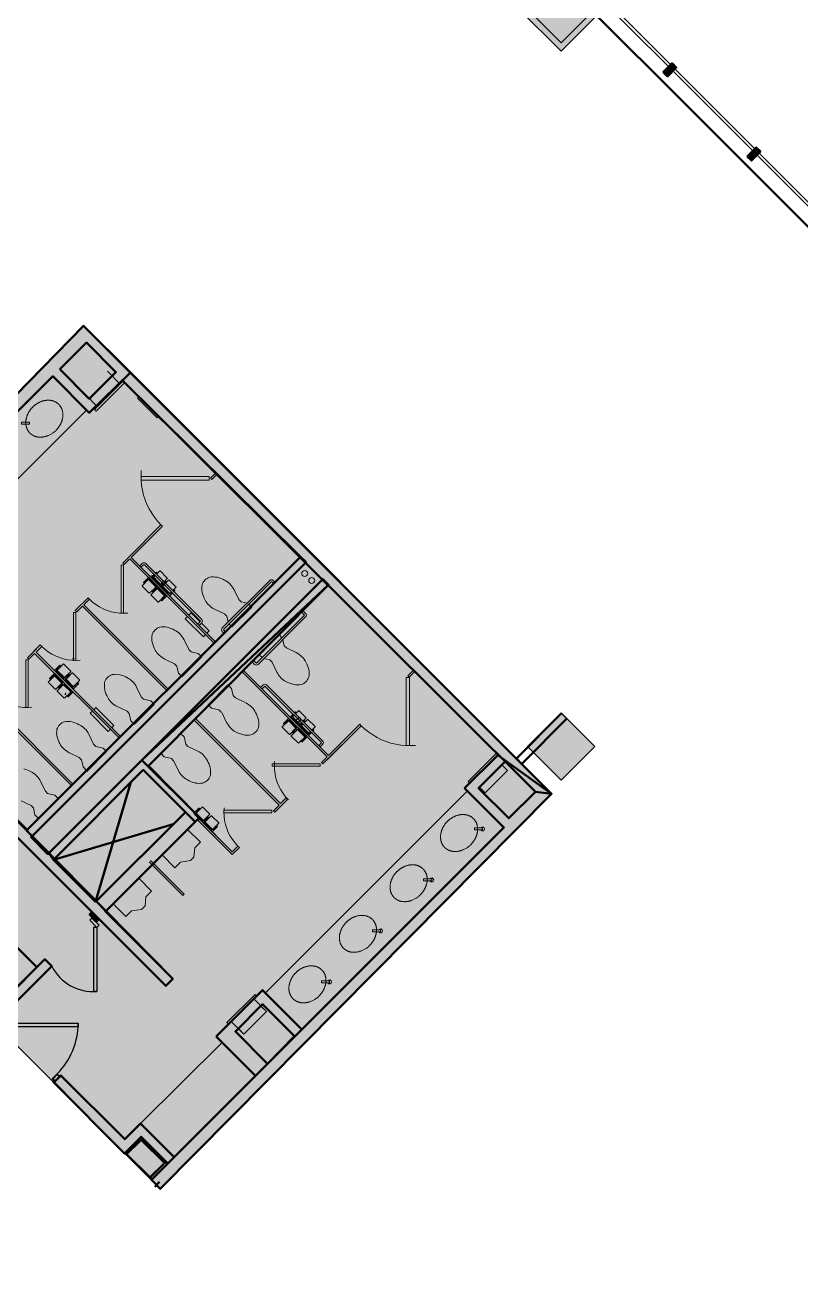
# Model space of a CAD drawing. Header units: inches. Extents: x -187 to 3098, y -893 to 1074.
# Drawn here: x 1928 to 2319, y 97 to 732 of the extents above; entities that cross this region are included whole.
import ezdxf

# ---------------------------------------------------------------- set-up
doc = ezdxf.new("R2010")
doc.units = ezdxf.units.IN
doc.header["$LTSCALE"] = 96
doc.header["$MEASUREMENT"] = 0
doc.set_wipeout_variables(frame=1)
for name, color, linetype in [('A-Door-Exst', 43, 'Continuous'), ('A-Flor-Pfix-Neww', 7, 'Continuous'), ('AGL', 11, 'Continuous')]:
    doc.layers.add(name, color=color, linetype=linetype)
for name, color, linetype, lineweight in [('Door-Exist', 230, 'Continuous', 15), ('Notes-Sheet', 251, 'Continuous', 15), ('Plumbing-Fixtures', 2, 'Continuous', 15), ('Structural-Columns', 251, 'Continuous', 30), ('Wall-Ext-Glazed', 4, 'Continuous', 15), ('Wall-Ext-Shell', 4, 'Continuous', 50), ('Wall-Int-Core', 251, 'Continuous', 50), ('Wall-Int-Exist', 134, 'Continuous', 30), ('Wall-Int-New', 7, 'Continuous', 50), ('Walls-Old', 7, 'Continuous', 5)]:
    doc.layers.add(name, color=color, linetype=linetype, lineweight=lineweight)
doc.layers.add('Viewport', color=14, linetype='Continuous', plot=False)

# ---------------------------------------------------------------- blocks, each defined once
blk = doc.blocks.new('Group-355')
at = {"layer": 'A-Door-Exst'}
for points in [[(7.46, 27.21), (8.69, 25.97), (-16.76, 0.51), (-18, 1.75)], [(-20, 1.75), (-20, 1.5), (-18.25, 1.5), (-18.25, -1.5), (-20, -1.5), (-20, -1.75), (-18, -1.75), (-18, 1.75)], [(20, 1.75), (20, 1.5), (18.25, 1.5), (18.25, -1.5), (20, -1.5), (20, -1.75), (18, -1.75), (18, 1.75)]]:
    blk.add_lwpolyline(points, close=True, dxfattribs=at)
blk.add_arc((-18, 1.75), 36, 0, 45, dxfattribs=at)
blk = doc.blocks.new("Dr_Exist 90¼ 3'-0'")
at = {"layer": 'A-Door-Exst', "color": 7}
blk.add_blockref('Group-355', (0, 0), dxfattribs=at)
blk = doc.blocks.new('small thing')
at = {"layer": 'A-Flor-Pfix-Neww'}
for p, q in [((2090.01, 470.42), (2090.01, 470.8)), ((2090.01, 470.8), (2093.01, 470.8)), ((2090.78, 470.8), (2090.78, 472.51)), ((2092.3, 470.8), (2092.3, 472.56)), ((2093.01, 470.8), (2093.01, 470.42)), ((2093.01, 470.42), (2090.01, 470.42))]:
    blk.add_line(p, q, dxfattribs=at)
blk.add_arc((2091.54, 472.65), 0.771, 352.99457, 190.44963, dxfattribs=at)

msp = doc.modelspace()

# ---------------------------------------------------------------- hatches: boundary and pattern name
msp.add_hatch(color=256).paths.add_polyline_path([(1889.33, 301.97), (1877.41, 290.48), (1889.51, 278.38), (1897.65, 286.51), (1920.28, 263.89), (1912.14, 255.75), (1921.96, 245.94), (1933.63, 257.61)])
at = {"layer": 'AGL'}
h = msp.add_hatch(color=254, dxfattribs=at)
h.paths.add_polyline_path([(1864.09, 284.72), (1806.14, 342.67), (1806.14, 394.35), (1829.26, 417.48), (1864.62, 382.12), (1913.06, 333.69)])
h.paths.add_polyline_path([(1981.2, 464.16), (2024.4, 505.89), (2066.12, 464.36), (2023.66, 421.7)])
h.paths.add_polyline_path([(1629.88, 359.37), (1675.88, 359.37), (1675.88, 366.48), (1801.14, 366.48), (1801.14, 340.59), (1995.85, 145.89), (2193.05, 345.02), (1957.18, 580.89), (1847.47, 468.78), (1847.47, 663.64), (1745.86, 663.71), (1745.86, 716.38), (1629.88, 716.38)])
h.paths.add_polyline_path([(2038.22, 406.81), (2081.42, 448.54), (2123.14, 407.01), (2080.68, 364.35)])
h = msp.add_hatch(color=254, dxfattribs=at)
h.paths.add_polyline_path([(2024.4, 505.89), (1981.2, 464.16), (2023.66, 421.7), (2066.12, 464.36)])
h.paths.add_polyline_path([(2081.42, 448.54), (2038.22, 406.81), (2080.68, 364.35), (2123.14, 407.01)])
at = {"layer": 'Structural-Columns', "linetype": 'Continuous', "lineweight": 0}
msp.add_hatch(color=7, dxfattribs=at).paths.add_polyline_path([(2180.85, 740.45), (2197.83, 757.42), (2214.79, 740.45), (2197.82, 723.48)])
at = {"layer": 'Wall-Ext-Shell', "linetype": 'Continuous', "lineweight": 0}
for points in [[(2249.25, 708.72), (2253.76, 713.22), (2255.88, 711.1), (2251.37, 706.59)], [(2291.67, 666.3), (2296.17, 670.81), (2298.29, 668.69), (2293.79, 664.18)]]:
    msp.add_hatch(color=7, dxfattribs=at).paths.add_polyline_path(points)
at = {"layer": 'Wall-Int-Core', "linetype": 'Continuous', "lineweight": 0}
for points in [[(1847.47, 468.68), (1957.18, 580.89), (1980.76, 557.31), (1960.01, 537.05), (1941.62, 555.44), (1847.47, 461.43)], [(1945.16, 558.97), (1960.01, 544.12), (1973.44, 557.56), (1958.59, 572.41)], [(1928.43, 326.48), (2066.48, 464.52), (2069.05, 461.44), (1931.24, 323.63)], [(1939.66, 315.08), (2077.55, 452.97), (2080.62, 450.38), (1989.84, 359.18), (2015.56, 333), (2013.41, 330.85), (1987.28, 357.04), (1942.03, 311.79)], [(1885.38, 361.36), (1889.76, 365.73), (2002.13, 251.68), (1998.59, 248.15)], [(1963.53, 290.86), (2008.49, 335.83), (2013.41, 330.85), (1968.44, 285.88)], [(1964.92, 281.82), (1963.77, 280.68), (1960.23, 284.21), (1961.38, 285.36)], [(1914.04, 227.7), (1917.5, 231.31), (1915.95, 232.86), (1941.14, 258.05), (1937.61, 261.58), (1908.88, 232.86)], [(2024.05, 222.69), (2047.38, 246.03), (2067.14, 226.18), (2043.85, 202.89)], [(2063.5, 222.87), (2047.4, 238.97), (2033.67, 225.25), (2049.94, 208.98)], [(1942.18, 199.56), (1945.79, 203.02), (1977.91, 170.9), (1985.87, 178.85), (2002.84, 161.88), (1999.3, 158.35), (1985.87, 171.78), (1977.73, 163.65)]]:
    msp.add_hatch(color=7, dxfattribs=at).paths.add_polyline_path(points)
at = {"layer": 'Wall-Int-Exist', "linetype": 'Continuous', "lineweight": 0}
msp.add_hatch(color=7, dxfattribs=at).paths.add_polyline_path([(2176.6, 740.48), (2195.69, 759.57), (2216.9, 738.36), (2197.81, 719.27)])

# ---------------------------------------------------------------- linework, layer by layer
at = {"layer": 'A-Door-Exst'}
for p, q in [((1962.22, 277.67), (1962.22, 245.35)), ((1963.83, 277.67), (1962.22, 277.67)), ((1963.83, 277.67), (1963.83, 245.35)), ((1963.83, 245.35), (1962.22, 245.35))]:
    msp.add_line(p, q, dxfattribs=at)
msp.add_lwpolyline([(1960.26, 281.24), (1961.42, 282.4), (1965, 278.83), (1963.83, 277.67)], close=True, dxfattribs=at)
msp.add_arc((1962.08, 268.85), 23.56, 207.28242, 274.27602, dxfattribs=at)
at = {"layer": 'Door-Exist'}
for p, q in [((1961.42, 282.4), (1960.26, 281.24)), ((1963.83, 277.67), (1960.26, 281.24)), ((1965, 278.83), (1963.83, 277.67))]:
    msp.add_line(p, q, dxfattribs=at)
at = {"layer": 'Door-Exist', "flags": 128}
msp.add_lwpolyline([(1965, 278.83), (1963.83, 277.67), (1960.26, 281.24), (1961.42, 282.4)], dxfattribs=at)
at = {"layer": 'Plumbing-Fixtures'}
for p, q in [((1969.17, 557.98), (1975.6, 551.55)), ((1977.02, 552.98), (1962.74, 538.69)), ((1977.82, 552.19), (1963.53, 537.9)), ((1977.02, 552.98), (1977.82, 552.19)), ((1964.17, 540.12), (1957.74, 546.55)), ((1856.77, 436.64), (1958.59, 538.46)), ((1963.53, 537.9), (1962.74, 538.69)), ((1986.14, 504.86), (1986.14, 503.15)), ((2020.48, 504.86), (1986.14, 504.86)), ((2020.48, 503.15), (1986.14, 503.15)), ((2020.48, 504.86), (2020.48, 503.15)), ((2021.15, 504.07), (2024, 506.92)), ((2021.15, 504.07), (2021.86, 503.35)), ((2021.86, 503.35), (2024.72, 506.21)), ((1979.77, 464.16), (1996.2, 480.58)), ((1981.2, 464.16), (1996.92, 479.87)), ((1996.2, 480.58), (1996.92, 479.87)), ((1977.28, 460.23), (1976.06, 460.23)), ((1976.07, 460.24), (1976.07, 436)), ((1976.92, 461.3), (1979.77, 464.16)), ((1977.63, 460.59), (1976.92, 461.3)), ((1977.28, 460.24), (1977.28, 436)), ((1977.63, 460.59), (1980.49, 463.44)), ((2023.34, 420.59), (1980.49, 463.44)), ((2024.05, 421.31), (1981.2, 464.16)), ((1986.74, 461.12), (1985.49, 459.87)), ((1987.45, 460.41), (1986.2, 459.16)), ((2016.02, 432.2), (1987.81, 460.41)), ((2016.73, 432.91), (1988.52, 461.12)), ((1989.79, 452.95), (1986.66, 449.83)), ((1987.32, 451.56), (1989.83, 454.07)), ((1987.39, 451.63), (1987.74, 451.27)), ((1989.79, 453.22), (1987.68, 451.2)), ((1988.35, 451.52), (1988.17, 451.69)), ((1989.87, 452.95), (1993.54, 449.29)), ((1990.01, 454.07), (1999.11, 444.96)), ((1990.14, 453.22), (1993.8, 449.56)), ((1991.38, 454.16), (1992.72, 455.5)), ((2000.49, 444.87), (1991.38, 453.98)), ((1995.23, 450.99), (1991.57, 454.65)), ((1991.84, 454.92), (1995.5, 451.26)), ((1992.23, 454.2), (1993.1, 455.11)), ((1992.5, 454.2), (1993.25, 454.96)), ((1993.43, 456.21), (1993.89, 456.67)), ((1993.8, 455.84), (1994.25, 456.31)), ((1993.82, 456.6), (1994.18, 456.24)), ((1993.97, 455.68), (1995.62, 457.33)), ((1993.98, 456.67), (1994.25, 456.4)), ((1994.18, 455.89), (1994, 456.07)), ((1995.71, 457.33), (1999.37, 453.67)), ((1997.72, 451.93), (1999.37, 453.58)), ((1997.89, 451.76), (1998.35, 452.21)), ((1997.93, 452.14), (1998.11, 451.96)), ((1998.26, 451.38), (1998.71, 451.85)), ((1998.64, 451.78), (1998.29, 452.14)), ((1998.43, 451.21), (2000.08, 452.86)), ((1998.71, 451.94), (1998.44, 452.21)), ((1998.65, 451.43), (1998.47, 451.6)), ((2003.83, 449.2), (2000.17, 452.86)), ((2027.09, 428.63), (2051.01, 452.55)), ((2027.8, 427.91), (2051.73, 451.84)), ((2052.09, 451.84), (2053.34, 450.59)), ((2052.8, 452.55), (2054.05, 451.3)), ((1986.66, 449.74), (1990.32, 446.08)), ((1987.32, 451.47), (1987.59, 451.2)), ((1988.1, 451.27), (1987.92, 451.45)), ((1993.54, 449.2), (1990.41, 446.08)), ((1994.25, 448.49), (1991.12, 445.37)), ((1994.78, 441.62), (1991.12, 445.28)), ((1993.8, 449.2), (1991.78, 447.1)), ((1991.78, 447.01), (1992.05, 446.74)), ((1991.85, 447.52), (1992.03, 447.34)), ((1991.85, 447.16), (1992.21, 446.81)), ((1992.1, 447.77), (1992.28, 447.59)), ((1994.25, 448.76), (1992.14, 446.74)), ((1992.56, 446.8), (1992.38, 446.98)), ((1992.81, 447.05), (1992.63, 447.23)), ((1998, 444.83), (1994.34, 448.49)), ((1994.61, 448.76), (1998.27, 445.1)), ((1996.25, 450.45), (1997, 451.21)), ((1996.25, 450.19), (1997.16, 451.06)), ((1996.69, 449.74), (1997.57, 450.65)), ((2000.35, 445.72), (1996.69, 449.38)), ((1996.96, 449.74), (1997.72, 450.5)), ((2000.62, 445.99), (1996.96, 449.65)), ((2002, 446.21), (2000.66, 444.87)), ((2000.71, 445.99), (2001.47, 446.75)), ((2000.71, 445.72), (2001.62, 446.6)), ((2002.18, 447.46), (2003.83, 449.11)), ((2002.35, 447.29), (2002.82, 447.74)), ((2002.4, 447.68), (2002.57, 447.5)), ((2003.18, 447.38), (2002.72, 446.93)), ((2003.11, 447.32), (2002.75, 447.67)), ((2003.18, 447.47), (2002.91, 447.74)), ((2033, 447.84), (2035.38, 442.89)), ((1953, 437.38), (1959.43, 443.81)), ((1953, 437.38), (1959.43, 443.81)), ((1953.71, 436.67), (1956.57, 439.52)), ((1953.71, 436.67), (1956.57, 439.52)), ((1999.42, 396.67), (1956.57, 439.52)), ((1957.29, 440.24), (1960.14, 443.1)), ((1957.29, 440.24), (1960.14, 443.1)), ((2000.14, 397.39), (1957.29, 440.24)), ((1960.14, 443.1), (1959.43, 443.81)), ((1960.14, 443.1), (1959.43, 443.81)), ((1998, 444.74), (1994.87, 441.62)), ((1998.27, 444.74), (1996.25, 442.63)), ((1996.51, 442.27), (1996.25, 442.54)), ((1996.31, 443.05), (1996.49, 442.88)), ((1996.67, 442.34), (1996.31, 442.7)), ((1996.56, 443.3), (1996.74, 443.12)), ((1999.11, 444.79), (1996.6, 442.27)), ((2041.91, 439.16), (2031.91, 429.16)), ((2035.38, 442.89), (2036.52, 441.75)), ((2036.52, 441.75), (2039.54, 441.08)), ((2040.48, 440.59), (2041.91, 439.16)), ((1952.15, 436.31), (1952.15, 412.07)), ((1953.36, 436.31), (1952.15, 436.31)), ((1953.36, 436.31), (1952.15, 436.31)), ((1953.71, 436.67), (1953, 437.38)), ((1953.71, 436.67), (1953, 437.38)), ((1953.36, 436.31), (1953.36, 412.07)), ((1977.28, 436), (1976.07, 436)), ((2023.23, 438.07), (2028.18, 435.69)), ((2028.18, 435.69), (2029.32, 434.55)), ((2029.32, 434.55), (2029.99, 431.53)), ((2044.43, 410.95), (2068.36, 434.88)), ((2045.15, 410.24), (2069.07, 434.16)), ((2068.36, 435.24), (2067.11, 436.49)), ((2069.07, 435.95), (2067.82, 437.2)), ((2014.77, 430.59), (2016.02, 431.84)), ((2015.48, 429.88), (2016.73, 431.13)), ((2028.34, 425.59), (2027.09, 426.84)), ((2029.05, 426.31), (2027.8, 427.55)), ((2030.48, 430.59), (2031.91, 429.16)), ((1928.96, 413.62), (1935.39, 420.05)), ((1931.82, 416.48), (1935.39, 420.05)), ((1936.1, 419.33), (1935.39, 420.05)), ((2007.83, 422.68), (2010.21, 417.73)), ((2055.68, 425.06), (2045.68, 415.06)), ((2057.11, 423.63), (2055.68, 425.06)), ((2058.27, 419.67), (2057.6, 422.69)), ((1929.67, 412.91), (1928.96, 413.62)), ((1929.67, 412.91), (1932.53, 415.76)), ((1975.38, 372.91), (1932.53, 415.76)), ((1933.24, 416.48), (1936.1, 419.33)), ((1976.09, 373.63), (1933.24, 416.48)), ((2016.74, 413.99), (2006.74, 403.99)), ((2010.21, 417.73), (2011.35, 416.59)), ((2011.35, 416.59), (2014.96, 415.78)), ((2014.96, 415.78), (2016.74, 413.99)), ((2047.11, 413.63), (2045.68, 415.06)), ((2059.41, 418.53), (2058.27, 419.67)), ((2064.37, 416.15), (2059.41, 418.53)), ((1929.32, 412.55), (1928.1, 412.55)), ((1928.1, 412.55), (1928.1, 388.31)), ((1929.32, 412.55), (1929.32, 388.31)), ((1942.76, 407.28), (1945.27, 409.79)), ((1951.87, 398), (1942.76, 407.1)), ((1943.61, 407.33), (1945.63, 409.44)), ((1947.27, 403.31), (1943.61, 406.97)), ((1943.88, 407.33), (1947, 410.45)), ((1943.88, 407.24), (1947.54, 403.58)), ((1945.32, 408.77), (1945.14, 408.94)), ((1945.21, 409.73), (1945.56, 409.37)), ((1945.36, 409.79), (1945.63, 409.53)), ((1945.57, 409.01), (1945.39, 409.19)), ((1947.09, 410.45), (1950.75, 406.79)), ((1952.58, 413.04), (1951.37, 413.04)), ((1998.06, 412.91), (2003.01, 410.53)), ((2003.01, 410.53), (2004.15, 409.39)), ((2004.15, 409.39), (2004.96, 405.78)), ((2037.83, 407.2), (2080.68, 364.35)), ((2037.83, 407.2), (2080.68, 364.35)), ((2042.11, 411.49), (2043.36, 410.24)), ((2042.83, 412.2), (2044.08, 410.95)), ((2051.07, 412.47), (2048.05, 413.14)), ((2052.21, 411.33), (2051.07, 412.47)), ((2054.59, 406.38), (2052.21, 411.33)), ((2120.6, 404.47), (2123.46, 407.33)), ((1942.48, 404.47), (1939.36, 401.34)), ((1939.36, 401.26), (1943.02, 397.6)), ((1942.53, 405.59), (1940.02, 403.07)), ((1940.02, 402.99), (1940.29, 402.72)), ((1940.08, 403.14), (1940.44, 402.78)), ((1942.48, 404.74), (1940.37, 402.72)), ((1940.8, 402.78), (1940.62, 402.96)), ((1941.05, 403.03), (1940.87, 403.21)), ((1942.57, 404.47), (1946.23, 400.81)), ((1951.81, 396.48), (1942.71, 405.59)), ((1946.5, 401.08), (1942.84, 404.74)), ((1946.23, 400.72), (1943.11, 397.6)), ((1946.5, 400.72), (1944.48, 398.61)), ((1947.63, 403.58), (1950.75, 406.7)), ((1947.63, 403.31), (1949.74, 405.33)), ((1948.08, 402.86), (1950.1, 404.97)), ((1951.74, 398.85), (1948.08, 402.51)), ((1948.34, 402.86), (1951.47, 405.99)), ((1952, 399.11), (1948.34, 402.77)), ((1949.07, 405.02), (1949.25, 404.84)), ((1949.32, 405.26), (1949.49, 405.09)), ((1949.78, 404.3), (1949.6, 404.48)), ((1950.03, 404.91), (1949.67, 405.26)), ((1950.1, 405.06), (1949.83, 405.33)), ((1950.03, 404.55), (1949.85, 404.73)), ((1955.22, 402.33), (1951.56, 405.99)), ((1952.09, 399.11), (1955.22, 402.24)), ((1952.09, 398.85), (1954.2, 400.87)), ((1953.78, 400.8), (1953.96, 400.62)), ((1954.49, 400.44), (1954.13, 400.8)), ((1954.56, 400.6), (1954.29, 400.87)), ((2004.96, 405.78), (2006.74, 403.99)), ((2037.11, 406.49), (2079.96, 363.64)), ((2037.11, 406.49), (2079.96, 363.64)), ((2119.67, 403.63), (2119.67, 369.29)), ((2120.6, 404.47), (2121.32, 403.75)), ((2121.32, 403.75), (2124.18, 406.61)), ((2121.39, 403.63), (2121.39, 369.29)), ((2121.39, 403.63), (2121.39, 369.29)), ((1946.95, 400.01), (1943.82, 396.88)), ((1947.48, 393.13), (1943.82, 396.79)), ((1944.75, 398.25), (1944.48, 398.52)), ((1944.55, 399.03), (1944.73, 398.85)), ((1944.91, 398.32), (1944.55, 398.68)), ((1944.8, 399.28), (1944.97, 399.1)), ((1946.95, 400.27), (1944.84, 398.25)), ((1945.26, 398.32), (1945.08, 398.5)), ((1945.51, 398.57), (1945.33, 398.75)), ((1950.7, 396.35), (1947.04, 400.01)), ((1950.96, 396.61), (1947.3, 400.27)), ((1950.7, 396.26), (1947.57, 393.13)), ((1948.05, 394.95), (1947.78, 395.22)), ((1947.85, 395.73), (1948.03, 395.55)), ((1948.21, 395.02), (1947.85, 395.37)), ((1948.1, 395.98), (1948.28, 395.8)), ((1950.96, 396.26), (1948.94, 394.15)), ((1949.3, 393.79), (1951.81, 396.3)), ((1954.56, 400.51), (1952.05, 398)), ((1953.53, 400.55), (1953.71, 400.37)), ((1983.91, 398.75), (1986.28, 393.8)), ((2029.94, 399.9), (2019.94, 389.9)), ((2031.72, 398.12), (2029.94, 399.9)), ((2032.53, 394.51), (2031.72, 398.12)), ((2033.67, 393.37), (2032.53, 394.51)), ((2046.4, 398.63), (2047.65, 399.88)), ((2047.11, 397.92), (2048.36, 399.17)), ((2048.72, 399.17), (2076.93, 370.96)), ((2049.43, 399.88), (2077.64, 371.67)), ((1951.07, 349.18), (1908.22, 392.03)), ((1951.78, 349.89), (1908.93, 392.74)), ((1974.13, 388.98), (1979.08, 386.6)), ((1992.82, 390.07), (1982.82, 380.07)), ((1986.28, 393.8), (1987.42, 392.66)), ((1987.42, 392.66), (1991.03, 391.85)), ((1991.03, 391.85), (1992.82, 390.07)), ((2021.72, 388.12), (2019.94, 389.9)), ((2025.33, 387.31), (2021.72, 388.12)), ((2038.62, 390.99), (2033.67, 393.37)), ((1979.08, 386.6), (1980.22, 385.46)), ((1980.22, 385.46), (1981.03, 381.85)), ((1981.03, 381.85), (1982.82, 380.07)), ((2012.83, 382.21), (2055.68, 339.36)), ((2056.4, 340.07), (2013.54, 382.92)), ((2013.54, 382.92), (2056.4, 340.07)), ((2026.47, 386.17), (2025.33, 387.31)), ((2029.24, 381.02), (2026.86, 385.97)), ((2060.46, 381.81), (2057.33, 378.68)), ((2060.5, 382.92), (2057.99, 380.41)), ((2060.46, 382.07), (2058.35, 380.05)), ((2060.55, 381.81), (2064.21, 378.15)), ((2069.79, 373.82), (2060.68, 382.92)), ((2064.47, 378.41), (2060.81, 382.07)), ((2062.73, 385.15), (2061.39, 383.81)), ((2061.39, 383.64), (2070.5, 374.53)), ((2062.24, 383.86), (2063.12, 384.77)), ((2062.24, 383.5), (2065.9, 379.84)), ((2062.51, 383.86), (2063.27, 384.62)), ((2062.51, 383.77), (2066.17, 380.11)), ((2063.91, 386.33), (2063.45, 385.87)), ((2063.81, 385.5), (2064.26, 385.97)), ((2063.84, 386.26), (2064.2, 385.9)), ((2063.98, 385.33), (2065.63, 386.98)), ((2063.99, 386.33), (2064.26, 386.06)), ((2064.2, 385.55), (2064.02, 385.72)), ((2065.72, 386.98), (2069.38, 383.32)), ((2067.73, 381.58), (2069.38, 383.23)), ((2067.9, 381.41), (2068.37, 381.86)), ((2067.95, 381.8), (2068.12, 381.62)), ((2068.3, 381.8), (2068.66, 381.44)), ((2068.45, 380.87), (2070.1, 382.52)), ((2068.46, 381.86), (2068.73, 381.59)), ((2073.85, 378.86), (2070.19, 382.52)), ((2006.05, 375.42), (1996.05, 365.42)), ((2007.83, 373.64), (2006.05, 375.42)), ((2057.33, 378.59), (2060.99, 374.93)), ((2057.99, 380.32), (2058.26, 380.05)), ((2058.06, 380.48), (2058.42, 380.12)), ((2058.77, 380.12), (2058.59, 380.3)), ((2059.02, 380.37), (2058.84, 380.55)), ((2064.21, 378.06), (2061.08, 374.93)), ((2064.92, 377.34), (2061.8, 374.22)), ((2064.47, 378.06), (2062.45, 375.95)), ((2062.72, 375.59), (2062.45, 375.86)), ((2062.52, 376.37), (2062.7, 376.19)), ((2062.88, 375.66), (2062.52, 376.01)), ((2062.77, 376.62), (2062.95, 376.44)), ((2064.92, 377.61), (2062.81, 375.59)), ((2063.23, 375.66), (2063.06, 375.83)), ((2063.48, 375.9), (2063.3, 376.08)), ((2068.67, 373.68), (2065.01, 377.34)), ((2068.94, 373.95), (2065.28, 377.61)), ((2066.26, 380.11), (2067.02, 380.87)), ((2066.26, 379.84), (2067.17, 380.72)), ((2066.71, 379.4), (2067.58, 380.31)), ((2066.71, 379.04), (2070.37, 375.38)), ((2066.97, 379.4), (2067.73, 380.15)), ((2070.63, 375.65), (2066.97, 379.31)), ((2068.28, 381.04), (2068.73, 381.51)), ((2068.66, 381.08), (2068.48, 381.26)), ((2070.68, 374.53), (2072.02, 375.87)), ((2070.72, 375.65), (2071.48, 376.41)), ((2070.72, 375.38), (2071.64, 376.25)), ((2072.2, 377.12), (2073.85, 378.77)), ((2072.37, 376.95), (2072.83, 377.4)), ((2072.41, 377.33), (2072.59, 377.15)), ((2072.73, 376.58), (2073.19, 377.04)), ((2073.12, 376.97), (2072.77, 377.33)), ((2073.19, 377.13), (2072.92, 377.4)), ((2079.96, 362.2), (2097.1, 379.35)), ((2080.68, 364.35), (2096.39, 380.07)), ((2097.1, 379.35), (2096.39, 380.07)), ((1959.86, 374.99), (1962.24, 370.04)), ((1962.24, 370.04), (1963.38, 368.9)), ((1963.38, 368.9), (1966.99, 368.09)), ((2008.64, 370.03), (2007.83, 373.64)), ((2009.78, 368.89), (2008.64, 370.03)), ((2014.73, 366.51), (2009.78, 368.89)), ((2065.46, 370.47), (2061.8, 374.13)), ((2068.67, 373.59), (2065.55, 370.47)), ((2068.94, 373.59), (2066.92, 371.48)), ((2067.19, 371.13), (2066.92, 371.39)), ((2066.98, 371.91), (2067.16, 371.73)), ((2067.34, 371.19), (2066.99, 371.55)), ((2067.23, 372.16), (2067.41, 371.98)), ((2067.28, 371.13), (2069.79, 373.64)), ((2076.93, 370.6), (2075.68, 369.35)), ((2077.64, 369.89), (2076.39, 368.64)), ((2121.39, 369.29), (2119.67, 369.29)), ((1950.01, 365.73), (1954.96, 363.35)), ((1954.96, 363.35), (1956.1, 362.21)), ((1968.77, 366.31), (1958.78, 356.31)), ((1966.99, 368.09), (1968.77, 366.31)), ((1997.83, 363.64), (1996.05, 365.42)), ((2001.44, 362.83), (1997.83, 363.64)), ((2002.58, 361.69), (2001.44, 362.83)), ((2077.11, 360.78), (2079.96, 363.64)), ((2077.82, 360.07), (2080.68, 362.93)), ((1956.1, 362.21), (1956.91, 358.61)), ((1956.91, 358.61), (1958.69, 356.82)), ((2004.96, 356.74), (2002.58, 361.69)), ((2076.39, 360.07), (2052.15, 360.07)), ((2052.15, 360.07), (2052.15, 358.86)), ((2076.39, 358.86), (2052.15, 358.86)), ((2076.39, 360.07), (2076.39, 358.86)), ((2077.11, 360.78), (2077.82, 360.07)), ((1935.55, 351.26), (1937.93, 346.31)), ((1937.93, 346.31), (1939.07, 345.17)), ((1939.07, 345.17), (1942.68, 344.36)), ((1942.68, 344.36), (1944.46, 342.57)), ((2048.8, 244.61), (2150.62, 346.44)), ((1925.78, 341.49), (1930.73, 339.11)), ((1930.73, 339.11), (1931.87, 337.97)), ((1931.87, 337.97), (1932.68, 334.36)), ((1944.46, 342.57), (1934.46, 332.58)), ((2012.83, 335.25), (2015.34, 337.76)), ((2013.68, 335.3), (2015.7, 337.4)), ((2013.95, 335.3), (2017.07, 338.42)), ((2015.27, 337.69), (2015.63, 337.34)), ((2015.43, 337.76), (2015.7, 337.49)), ((2015.63, 336.98), (2015.45, 337.16)), ((2017.16, 338.42), (2020.82, 334.76)), ((2052.82, 336.5), (2055.68, 339.36)), ((2052.82, 336.5), (2055.68, 339.36)), ((2053.54, 335.79), (2059.97, 342.21)), ((2056.4, 340.07), (2059.25, 342.93)), ((2056.4, 340.07), (2059.25, 342.93)), ((2059.97, 342.21), (2059.25, 342.93)), ((1932.68, 334.36), (1934.46, 332.58)), ((2021.94, 325.97), (2012.83, 335.07)), ((2017.34, 331.28), (2013.68, 334.94)), ((2013.95, 335.21), (2017.61, 331.55)), ((2014.97, 332.93), (2032.11, 315.79)), ((2014.97, 331.5), (2032.11, 314.36)), ((2015.38, 336.73), (2015.21, 336.91)), ((2017.7, 331.55), (2020.82, 334.67)), ((2017.7, 331.28), (2019.8, 333.3)), ((2018.14, 330.83), (2020.16, 332.94)), ((2018.41, 330.83), (2021.53, 333.96)), ((2022.07, 327.08), (2018.41, 330.74)), ((2019.13, 332.98), (2019.31, 332.81)), ((2019.38, 333.23), (2019.56, 333.05)), ((2019.85, 332.27), (2019.67, 332.45)), ((2020.09, 332.87), (2019.74, 333.23)), ((2020.16, 333.03), (2019.89, 333.3)), ((2020.1, 332.52), (2019.92, 332.7)), ((2025.28, 330.3), (2021.62, 333.96)), ((2027.87, 336.68), (2027.87, 335.47)), ((2052.11, 335.47), (2027.87, 335.47)), ((2052.11, 336.68), (2052.11, 335.47)), ((2053.54, 335.79), (2052.82, 336.5)), ((1996.75, 314.19), (2009.6, 327.04)), ((2009.6, 327.04), (2016.03, 320.61)), ((2021.8, 326.81), (2018.14, 330.47)), ((2024.63, 328.48), (2022.11, 325.97)), ((2022.16, 327.08), (2025.28, 330.21)), ((2022.16, 326.81), (2024.27, 328.83)), ((2023.6, 328.52), (2023.78, 328.34)), ((2023.85, 328.77), (2024.02, 328.59)), ((2024.56, 328.41), (2024.2, 328.77)), ((2024.63, 328.57), (2024.36, 328.83)), ((2016.03, 320.61), (2013.18, 317.76)), ((1996.75, 314.19), (2003.18, 307.76)), ((2012.82, 313.12), (2011.03, 311.33)), ((2013.18, 317.76), (2012.82, 313.12)), ((2003.18, 307.76), (2006.03, 310.62)), ((2011.03, 311.33), (2006.03, 310.62)), ((1972.11, 289.55), (1984.97, 302.4)), ((1984.97, 302.4), (1991.39, 295.97)), ((1988.52, 293.11), (1988.17, 288.46)), ((1991.38, 295.96), (1988.52, 293.11)), ((1972.11, 289.55), (1978.54, 283.12)), ((1986.39, 286.69), (1981.39, 285.98)), ((1988.18, 288.48), (1986.39, 286.69)), ((1978.54, 283.12), (1981.39, 285.98)), ((2043.59, 243.79), (2029.44, 229.65)), ((2030.23, 228.87), (2044.37, 243.01)), ((2044.37, 243.01), (2043.59, 243.79)), ((2042.95, 241.6), (2031.64, 230.28)), ((2049.32, 235.23), (2042.95, 241.6)), ((2029.44, 229.65), (2030.23, 228.87)), ((2031.64, 230.28), (2038.01, 223.92)), ((2038.01, 223.92), (2049.32, 235.23)), ((1986.19, 172.48), (1978.16, 164.44)), ((1999.76, 158.91), (1986.19, 172.48)), ((1978.87, 163.73), (1985.48, 170.33)), ((1979.23, 163.37), (1985.83, 169.98)), ((1986.55, 169.98), (1997.26, 159.26)), ((1986.9, 170.33), (1997.62, 159.62)), ((1978.16, 164.44), (1977.8, 164.08)), ((1977.8, 164.08), (1991.37, 150.51)), ((1978.16, 164.44), (1991.72, 150.87)), ((1997.26, 158.55), (1990.65, 151.94)), ((1997.62, 158.19), (1991.01, 151.59)), ((1999.76, 158.91), (1991.72, 150.87)), ((1991.72, 150.87), (1991.37, 150.51))]:
    msp.add_line(p, q, dxfattribs=at)
at = {"layer": 'Plumbing-Fixtures', "flags": 128}
for points in [[(1985.4, 545.61), (1984.38, 544.45), (1994.28, 534.55), (1995.36, 535.64)], [(1986.28, 507.97), (1986.15, 505.47), (1986.2, 502.96), (1986.43, 500.47), (1986.84, 498), (1987.43, 495.56), (1988.19, 493.17), (1989.13, 490.85), (1990.24, 488.6), (1991.51, 486.44), (1992.93, 484.37), (1994.49, 482.42), (1996.2, 480.58)], [(2080.62, 450.38), (1989.84, 359.18), (1989.84, 359.18)], [(1979.48, 436.1), (1977.36, 436), (1975.24, 436.08), (1973.13, 436.35), (1971.06, 436.81), (1969.03, 437.44), (1967.07, 438.25), (1965.18, 439.23), (1963.39, 440.37), (1961.71, 441.66), (1960.14, 443.1)], [(2009.56, 434.37), (2008.46, 433.28), (2017.57, 424.17), (2018.66, 425.27)], [(2015.86, 431.68), (2011.36, 436.18), (2010.27, 435.09)], [(2019.38, 425.98), (2020.47, 427.08), (2016.58, 430.97)], [(1955.44, 412.33), (1953.31, 412.23), (1951.19, 412.32), (1949.09, 412.59), (1947.01, 413.05), (1944.99, 413.68), (1943.03, 414.49), (1941.14, 415.47), (1939.35, 416.61), (1937.67, 417.9), (1936.1, 419.33)], [(2037.83, 407.2), (2080.68, 364.35), (2096.39, 380.07), (2097.1, 379.35), (2077.82, 360.07), (2077.82, 360.07), (2077.11, 360.78), (2079.96, 363.64), (2037.11, 406.49)], [(2121.39, 403.63), (2119.67, 403.63), (2119.67, 369.29), (2121.39, 369.29)], [(1931.12, 388.6), (1929, 388.5), (1926.88, 388.59), (1924.78, 388.86), (1922.7, 389.32), (1920.68, 389.95), (1918.71, 390.76), (1916.83, 391.74), (1915.04, 392.88), (1913.35, 394.17), (1911.79, 395.6)], [(1971.42, 378.3), (1972.51, 379.4), (1963.41, 388.5), (1962.31, 387.41)], [(1961.6, 386.69), (1960.5, 385.6), (1969.61, 376.49), (1970.7, 377.59)], [(2059.25, 342.93), (2059.97, 342.21), (2053.54, 335.79), (2052.82, 336.5), (2055.68, 339.36), (2013.34, 381.7), (2013.34, 381.7)], [(2124.49, 369.43), (2121.99, 369.3), (2119.49, 369.35), (2116.99, 369.58), (2114.52, 369.99), (2112.08, 370.58), (2109.7, 371.34), (2107.37, 372.28), (2105.12, 373.39), (2102.96, 374.66), (2100.89, 376.08), (2098.94, 377.64), (2097.1, 379.35)], [(2053.43, 361.28), (2053.33, 359.16), (2053.41, 357.04), (2053.69, 354.94), (2054.14, 352.86), (2054.78, 350.84), (2055.58, 348.87), (2056.56, 346.99), (2057.7, 345.2), (2058.99, 343.51), (2060.43, 341.95)], [(2157.13, 347.9), (2159.52, 345.43), (2170.83, 356.75), (2168.35, 359.22)], [(2027.97, 337.98), (2027.87, 335.86), (2027.96, 333.74), (2028.23, 331.63), (2028.68, 329.56), (2029.32, 327.53), (2030.13, 325.57), (2031.11, 323.69), (2032.24, 321.9), (2033.54, 320.21), (2034.97, 318.65)], [(1990.92, 311.42), (2007.89, 294.45), (2007.18, 293.74), (1990.21, 310.71)], [(2035.62, 226.39), (2038.01, 223.92), (2049.32, 235.23), (2046.84, 237.71)], [(2027.01, 219.73), (1985.93, 178.9), (1985.93, 178.9)]]:
    msp.add_lwpolyline(points, dxfattribs=at)
for points in [[(1925.92, 531.33), (1929.96, 531.33), (1929.96, 532.34), (1925.92, 532.34)], [(2150.96, 351.16), (2151.74, 350.38), (2165.88, 364.52), (2165.1, 365.31)], [(2076.39, 360.07), (2052.15, 360.14), (2052.15, 358.86), (2076.39, 358.86)], [(2034.97, 318.65), (2035.68, 317.93), (2032.11, 314.36), (2014.97, 331.5), (2015.69, 332.22), (2032.11, 315.79)], [(2052.11, 336.68), (2027.87, 336.75), (2027.87, 335.47), (2052.11, 335.47)], [(2158.26, 327.78), (2154.22, 327.78), (2154.22, 326.77), (2158.26, 326.77)], [(2132.6, 302.12), (2128.56, 302.12), (2128.56, 301.11), (2132.6, 301.11)], [(2106.89, 276.41), (2102.85, 276.41), (2102.85, 275.4), (2106.89, 275.4)], [(2081.18, 250.7), (2077.14, 250.7), (2077.14, 249.69), (2081.18, 249.69)], [(2029.44, 229.65), (2030.23, 228.87), (2044.37, 243.01), (2043.59, 243.79)]]:
    msp.add_lwpolyline(points, close=True, dxfattribs=at)
at = {"layer": 'Plumbing-Fixtures'}
for centre in [(2068.62, 456.05), (2072.15, 452.52)]:
    msp.add_circle(centre, 1.5, dxfattribs=at)
for centre, radius, start, end in [((1987.63, 460.23), 1.26, 45, 135), ((1987.63, 460.23), 0.252, 45, 135), ((1987.36, 451.51), 0.0631, 135, 225), ((1989.96, 453.04), 0.253, 45, 135), ((1989.83, 452.91), 0.0631, 45, 135), ((1989.92, 453.98), 0.126, 45, 135), ((1990.81, 454.87), 0.126, 135, 225), ((1991.75, 454.83), 0.253, 135, 225), ((1991.88, 454.96), 0.0631, 135, 225), ((1993.94, 456.62), 0.0631, 45, 135), ((1994.2, 456.36), 0.0631, 315, 45), ((1995.67, 457.28), 0.0631, 45, 135), ((1998.4, 452.16), 0.0631, 45, 135), ((1998.67, 451.89), 0.0631, 315, 45), ((1999.33, 453.62), 0.0631, 315, 45), ((2000.13, 452.82), 0.0631, 45, 135), ((2022.58, 448.49), 5.99, 135, 161.70119), ((2022.58, 448.49), 5.99, 108.29881, 135), ((2022.47, 442.91), 11.41, 79.63594, 98.93892), ((2021.47, 441.15), 13.33, 59.96262, 76.78382), ((2023.46, 443.16), 10.63, 45, 63.83538), ((2051.91, 451.66), 1.26, 45, 135), ((2051.91, 451.66), 0.252, 45, 135), ((1986.71, 449.78), 0.0631, 135, 225), ((1987.63, 451.25), 0.0631, 225, 315), ((1990.37, 446.12), 0.0631, 225, 315), ((1991.17, 445.32), 0.0631, 135, 225), ((1991.83, 447.05), 0.0631, 135, 225), ((1992.1, 446.78), 0.0631, 225, 315), ((1993.49, 449.25), 0.0631, 315, 45), ((1993.62, 449.38), 0.252, 315, 45), ((1994.43, 448.58), 0.253, 45, 135), ((1994.29, 448.45), 0.0631, 45, 135), ((1995.41, 451.17), 0.252, 225, 315), ((1995.54, 451.3), 0.0631, 225, 315), ((1996.21, 450.37), 0.253, 135, 225), ((1997, 449.69), 0.0631, 135, 225), ((2000.53, 445.9), 0.253, 225, 315), ((2000.66, 446.03), 0.0631, 225, 315), ((2002.86, 447.7), 0.0631, 45, 135), ((2003.13, 447.43), 0.0631, 315, 45), ((2003.79, 449.16), 0.0631, 315, 45), ((2028.16, 448.6), 11.41, 171.06108, 190.36406), ((2030.74, 449.65), 14.15, 192.64617, 209.75526), ((2023.46, 443.16), 10.63, 26.16462, 45), ((1994.83, 441.66), 0.0631, 225, 315), ((1996.29, 442.59), 0.0631, 135, 225), ((1996.56, 442.32), 0.0631, 225, 315), ((1997.95, 444.79), 0.0631, 315, 45), ((1998.09, 444.92), 0.252, 315, 45), ((1999.03, 444.87), 0.126, 315, 45), ((2000.58, 444.96), 0.126, 225, 315), ((2025.75, 446.21), 8.13, 206.16462, 228.77544), ((2027.91, 447.61), 10.63, 225, 243.83538), ((2015.84, 432.02), 1.26, 315, 45), ((2068.18, 435.06), 0.252, 315, 45), ((2068.18, 435.06), 1.26, 315, 45), ((1997.41, 423.33), 5.99, 135, 161.70119), ((1997.41, 423.33), 5.99, 108.29881, 135), ((1997.3, 417.75), 11.41, 79.63594, 98.93892), ((1996.3, 415.98), 13.33, 59.96262, 76.78382), ((1998.29, 417.99), 10.63, 45, 63.83538), ((2015.84, 432.02), 0.252, 315, 45), ((2027.98, 427.73), 1.26, 135, 225), ((2027.98, 427.73), 0.253, 135, 225), ((2002.99, 423.43), 11.41, 171.06108, 190.36406), ((2005.58, 424.48), 14.15, 192.64617, 209.75526), ((1998.29, 417.99), 10.63, 26.16462, 45), ((2000.59, 421.04), 8.13, 206.16462, 228.77544), ((2002.74, 422.44), 10.63, 225, 243.83538), ((2059.68, 406.61), 10.63, 45, 63.83538), ((2059.68, 406.61), 10.63, 26.16462, 45), ((1942.85, 407.19), 0.126, 135, 225), ((1943.79, 407.15), 0.253, 135, 225), ((1943.92, 407.28), 0.0631, 135, 225), ((1945.32, 409.75), 0.0631, 45, 135), ((1945.59, 409.48), 0.0631, 315, 45), ((1947.05, 410.41), 0.0631, 45, 135), ((2044.25, 411.13), 1.26, 225, 315), ((2044.25, 411.13), 0.253, 225, 315), ((2057.67, 404.62), 13.33, 13.21618, 30.03738), ((2059.43, 405.62), 11.41, 351.06108, 10.36406), ((1939.4, 401.3), 0.0631, 135, 225), ((1940.06, 403.03), 0.0631, 135, 225), ((1940.33, 402.76), 0.0631, 225, 315), ((1942.66, 404.56), 0.253, 45, 135), ((1942.53, 404.42), 0.0631, 45, 135), ((1942.62, 405.5), 0.126, 45, 135), ((1945.67, 401.7), 0.252, 315, 45), ((1946.19, 400.76), 0.0631, 315, 45), ((1946.47, 400.9), 0.253, 45, 135), ((1946.33, 400.77), 0.0631, 45, 135), ((1947.45, 403.49), 0.252, 225, 315), ((1947.58, 403.62), 0.0631, 225, 315), ((1948.25, 402.68), 0.253, 135, 225), ((1948.39, 402.82), 0.0631, 135, 225), ((1949.78, 405.28), 0.0631, 45, 135), ((1950.05, 405.02), 0.0631, 315, 45), ((1950.71, 406.75), 0.0631, 315, 45), ((1951.51, 405.94), 0.0631, 45, 135), ((1954.25, 400.82), 0.0631, 45, 135), ((1955.17, 402.28), 0.0631, 315, 45), ((1979.06, 399.51), 11.41, 171.06108, 190.36406), ((1973.48, 399.4), 5.99, 135, 161.70119), ((1973.48, 399.4), 5.99, 108.29881, 135), ((1973.38, 393.82), 11.41, 79.63594, 98.93892), ((1972.38, 392.06), 13.33, 59.96262, 76.78382), ((1974.37, 394.07), 10.63, 45, 63.83538), ((1974.37, 394.07), 10.63, 26.16462, 45), ((2064.13, 411.06), 10.63, 206.16462, 225), ((2062.73, 408.9), 8.13, 221.22456, 243.83538), ((2066.17, 413.9), 14.15, 240.24474, 257.35383), ((2065.01, 405.73), 5.99, 288.29881, 315), ((2065.01, 405.73), 5.99, 315, 341.70119), ((1943.06, 397.64), 0.0631, 225, 315), ((1943.87, 396.84), 0.0631, 135, 225), ((1944.53, 398.57), 0.0631, 135, 225), ((1944.79, 398.3), 0.0631, 225, 315), ((1946.37, 394.34), 0.0631, 225, 315), ((1947.83, 395.26), 0.0631, 135, 225), ((1948.1, 394.99), 0.0631, 225, 315), ((1950.65, 396.3), 0.0631, 315, 45), ((1950.79, 396.43), 0.253, 315, 45), ((1951.91, 399.02), 0.252, 225, 315), ((1951.72, 396.39), 0.126, 315, 45), ((1951.96, 398.09), 0.126, 225, 315), ((1952.05, 399.16), 0.0631, 225, 315), ((1954.51, 400.55), 0.0631, 315, 45), ((1981.65, 400.56), 14.15, 192.64617, 209.75526), ((2048.54, 398.99), 1.26, 45, 135), ((2048.54, 398.99), 0.253, 45, 135), ((2065.12, 411.31), 11.41, 259.63594, 278.93892), ((1976.66, 397.12), 8.13, 206.16462, 228.77544), ((1978.82, 398.52), 10.63, 225, 243.83538), ((2034.33, 381.26), 10.63, 45, 63.83538), ((2034.33, 381.26), 10.63, 26.16462, 45), ((2032.32, 379.27), 13.33, 13.21618, 30.03738), ((2034.08, 380.26), 11.41, 351.06108, 10.36406), ((2060.64, 381.9), 0.252, 45, 135), ((2060.5, 381.76), 0.0631, 45, 135), ((2060.59, 382.83), 0.126, 45, 135), ((2061.48, 383.73), 0.126, 135, 225), ((2062.42, 383.68), 0.253, 135, 225), ((2062.56, 383.81), 0.0631, 135, 225), ((2063.95, 386.28), 0.0631, 45, 135), ((2064.22, 386.01), 0.0631, 315, 45), ((2065.68, 386.94), 0.0631, 45, 135), ((2068.41, 381.82), 0.0631, 45, 135), ((2068.68, 381.55), 0.0631, 315, 45), ((2069.34, 383.28), 0.0631, 315, 45), ((2070.14, 382.48), 0.0631, 45, 135), ((1955.02, 375.75), 11.41, 171.06108, 190.36406), ((1949.44, 375.64), 5.99, 135, 161.70119), ((1949.44, 375.64), 5.99, 108.29881, 135), ((1949.33, 370.06), 11.41, 79.63594, 98.93892), ((1948.34, 368.3), 13.33, 59.96262, 76.78382), ((1950.33, 370.3), 10.63, 45, 63.83538), ((1950.33, 370.3), 10.63, 26.16462, 45), ((2038.78, 385.71), 10.63, 206.16462, 225), ((2037.38, 383.55), 8.13, 221.22456, 243.83538), ((2040.82, 388.54), 14.15, 240.24474, 257.35383), ((2039.66, 380.37), 5.99, 288.29881, 315), ((2039.66, 380.37), 5.99, 315, 341.70119), ((2057.38, 378.64), 0.0631, 135, 225), ((2058.04, 380.37), 0.0631, 135, 225), ((2058.3, 380.1), 0.0631, 225, 315), ((2062.5, 375.9), 0.0631, 135, 225), ((2062.77, 375.64), 0.0631, 225, 315), ((2064.16, 378.1), 0.0631, 315, 45), ((2064.3, 378.24), 0.253, 315, 45), ((2065.1, 377.43), 0.252, 45, 135), ((2064.97, 377.3), 0.0631, 45, 135), ((2066.08, 380.02), 0.253, 225, 315), ((2066.22, 380.15), 0.0631, 225, 315), ((2066.88, 379.22), 0.253, 135, 225), ((2067.02, 379.35), 0.0631, 135, 225), ((2070.54, 375.56), 0.252, 225, 315), ((2070.68, 375.69), 0.0631, 225, 315), ((2072.88, 377.35), 0.0631, 45, 135), ((2073.14, 377.09), 0.0631, 315, 45), ((2073.8, 378.82), 0.0631, 315, 45), ((1957.53, 377.31), 14.15, 192.64617, 209.75526), ((1952.54, 373.87), 8.13, 206.16462, 228.77544), ((2039.77, 385.95), 11.41, 259.63594, 278.93892), ((2061.04, 374.98), 0.0631, 225, 315), ((2061.84, 374.17), 0.0631, 135, 225), ((2065.5, 370.51), 0.0631, 225, 315), ((2066.96, 371.44), 0.0631, 135, 225), ((2067.23, 371.17), 0.0631, 225, 315), ((2068.63, 373.64), 0.0631, 315, 45), ((2068.76, 373.77), 0.253, 315, 45), ((2069.7, 373.73), 0.126, 315, 45), ((2070.59, 374.62), 0.126, 225, 315), ((2076.75, 370.78), 0.252, 315, 45), ((2076.75, 370.78), 1.26, 315, 45), ((1954.69, 375.27), 10.63, 225, 243.83538), ((2010.04, 356.98), 10.63, 45, 63.83538), ((2010.04, 356.98), 10.63, 26.16462, 45), ((1924.03, 344.57), 13.33, 59.96262, 76.78382), ((1926.01, 346.57), 10.63, 45, 63.83538), ((2014.49, 361.43), 10.63, 206.16462, 225), ((2008.04, 354.99), 13.33, 13.21618, 30.03738), ((2009.8, 355.98), 11.41, 351.06108, 10.36406), ((1926.01, 346.57), 10.63, 26.16462, 45), ((2013.09, 359.27), 8.13, 221.22456, 243.83538), ((2016.53, 364.26), 14.15, 240.24474, 257.35383), ((2015.49, 361.67), 11.41, 259.63594, 278.93892), ((2015.38, 356.09), 5.99, 288.29881, 315), ((2015.38, 356.09), 5.99, 315, 341.70119), ((2015.39, 337.72), 0.0631, 45, 135), ((2015.65, 337.45), 0.0631, 315, 45), ((2017.12, 338.38), 0.0631, 45, 135), ((2012.92, 335.16), 0.126, 135, 225), ((2013.86, 335.12), 0.252, 135, 225), ((2013.99, 335.25), 0.0631, 135, 225), ((2017.52, 331.46), 0.252, 225, 315), ((2017.65, 331.59), 0.0631, 225, 315), ((2018.32, 330.65), 0.252, 135, 225), ((2018.45, 330.79), 0.0631, 135, 225), ((2019.85, 333.25), 0.0631, 45, 135), ((2020.12, 332.99), 0.0631, 315, 45), ((2020.78, 334.72), 0.0631, 315, 45), ((2021.58, 333.91), 0.0631, 45, 135), ((2020.44, 328.51), 0.253, 225, 315), ((2020.48, 327.57), 0.126, 225, 315), ((2020.57, 328.65), 0.0631, 225, 315), ((2024.31, 328.79), 0.0631, 45, 135), ((2024.58, 328.52), 0.0631, 315, 45), ((2025.24, 330.25), 0.0631, 315, 45), ((2158.26, 327.27), 1.01, 210, 150), ((2132.6, 301.61), 1.01, 210, 150), ((2106.89, 275.9), 1.01, 210, 150), ((2081.18, 250.19), 1.01, 210, 150), ((1986.19, 169.62), 1.01, 45, 135), ((1986.19, 169.62), 0.505, 45, 135), ((1996.9, 158.91), 0.505, 315, 45), ((1996.9, 158.91), 1.01, 315, 45)]:
    msp.add_arc(centre, radius, start, end, dxfattribs=at)
for points in [[(1944.74, 541.29), (1944.63, 541.39), (1944.53, 541.49), (1943.37, 542.49), (1940.77, 543.42), (1937.7, 543.37), (1934.64, 542.31), (1932.08, 540.55), (1930.07, 538.35), (1928.56, 535.49), (1927.94, 532.37), (1928.36, 529.48), (1929.62, 527.24), (1930.99, 526.08), (1932.67, 525.1), (1935.56, 524.64), (1938.69, 525.21), (1942.26, 527.05), (1944.24, 529.26), (1945.61, 531.18), (1946.71, 534.23), (1946.8, 537.3), (1945.91, 539.91), (1944.94, 541.08), (1944.84, 541.18), (1944.74, 541.29)], [(1944.74, 541.29), (1944.63, 541.39), (1944.53, 541.49), (1943.37, 542.49), (1940.77, 543.42), (1937.7, 543.37), (1934.64, 542.31), (1932.08, 540.55), (1930.07, 538.35), (1928.56, 535.49), (1927.94, 532.37), (1928.36, 529.48), (1929.62, 527.24), (1930.99, 526.08), (1932.67, 525.1), (1935.56, 524.64), (1938.69, 525.21), (1942.26, 527.05), (1944.24, 529.26), (1945.61, 531.18), (1946.71, 534.23), (1946.8, 537.3), (1945.91, 539.91), (1944.94, 541.08), (1944.84, 541.18), (1944.74, 541.29)], [(2153.73, 332.44), (2153.63, 332.54), (2153.53, 332.65), (2152.37, 333.64), (2149.77, 334.57), (2146.7, 334.52), (2143.64, 333.46), (2141.07, 331.7), (2139.07, 329.5), (2137.56, 326.65), (2136.94, 323.52), (2137.36, 320.63), (2138.62, 318.39), (2139.99, 317.23), (2141.67, 316.25), (2144.56, 315.79), (2147.69, 316.36), (2151.26, 318.21), (2153.24, 320.41), (2154.61, 322.34), (2155.71, 325.38), (2155.8, 328.45), (2154.91, 331.06), (2153.94, 332.23), (2153.84, 332.33), (2153.73, 332.44)], [(2128.31, 307.14), (2128.2, 307.25), (2128.1, 307.35), (2126.95, 308.35), (2124.35, 309.28), (2121.27, 309.22), (2118.21, 308.17), (2115.65, 306.41), (2113.64, 304.2), (2112.13, 301.35), (2111.51, 298.23), (2111.94, 295.34), (2113.19, 293.1), (2114.56, 291.94), (2116.24, 290.96), (2119.13, 290.5), (2122.26, 291.07), (2125.83, 292.91), (2127.81, 295.12), (2129.18, 297.04), (2130.28, 300.09), (2130.37, 303.16), (2129.48, 305.77), (2128.51, 306.93), (2128.41, 307.04), (2128.31, 307.14)], [(2102.79, 281.63), (2102.69, 281.73), (2102.58, 281.83), (2101.43, 282.83), (2098.83, 283.76), (2095.75, 283.71), (2092.69, 282.65), (2090.13, 280.89), (2088.13, 278.68), (2086.61, 275.83), (2085.99, 272.71), (2086.42, 269.82), (2087.67, 267.58), (2089.04, 266.42), (2090.72, 265.44), (2093.61, 264.98), (2096.75, 265.55), (2100.31, 267.39), (2102.29, 269.6), (2103.66, 271.52), (2104.76, 274.57), (2104.86, 277.64), (2103.97, 280.25), (2102.99, 281.42), (2102.89, 281.52), (2102.79, 281.63)], [(2077.31, 256.17), (2077.21, 256.27), (2077.11, 256.38), (2075.95, 257.37), (2073.35, 258.3), (2070.28, 258.25), (2067.22, 257.19), (2064.65, 255.43), (2062.65, 253.23), (2061.14, 250.38), (2060.52, 247.25), (2060.94, 244.36), (2062.2, 242.12), (2063.57, 240.96), (2065.25, 239.98), (2068.14, 239.52), (2071.27, 240.09), (2074.84, 241.94), (2076.82, 244.14), (2078.19, 246.07), (2079.29, 249.11), (2079.38, 252.18), (2078.49, 254.79), (2077.52, 255.96), (2077.42, 256.06), (2077.31, 256.17)], [(2077.31, 256.17), (2077.21, 256.27), (2077.11, 256.38), (2075.95, 257.37), (2073.35, 258.3), (2070.28, 258.25), (2067.22, 257.19), (2064.65, 255.43), (2062.65, 253.23), (2061.14, 250.38), (2060.52, 247.25), (2060.94, 244.36), (2062.2, 242.12), (2063.57, 240.96), (2065.25, 239.98), (2068.14, 239.52), (2071.27, 240.09), (2074.84, 241.94), (2076.82, 244.14), (2078.19, 246.07), (2079.29, 249.11), (2079.38, 252.18), (2078.49, 254.79), (2077.52, 255.96), (2077.42, 256.06), (2077.31, 256.17)]]:
    msp.add_open_spline(points, degree=2, knots=[0, 0, 0, 1, 1, 2, 3, 4, 5, 6, 7, 8, 9, 10, 11, 12, 13, 14, 15, 16, 17, 18, 19, 20, 21, 21, 22, 22, 22], dxfattribs=at)
at = {"layer": 'Structural-Columns'}
msp.add_lwpolyline([(2180.85, 740.45), (2197.83, 757.42), (2214.79, 740.45), (2197.82, 723.48)], close=True, dxfattribs=at)
at = {"layer": 'Wall-Ext-Shell'}
for points in [[(2249.25, 708.72), (2253.76, 713.22), (2255.88, 711.1), (2251.37, 706.59)], [(2291.67, 666.3), (2296.17, 670.81), (2298.29, 668.69), (2293.79, 664.18)]]:
    msp.add_lwpolyline(points, close=True, dxfattribs=at)
at = {"layer": 'Wall-Int-Core'}
for p, q in [((1928.72, 326.77), (1889.76, 365.73)), ((1981.08, 350.85), (1963.24, 290.57)), ((1942.03, 311.79), (2002.3, 329.63)), ((1993.02, 146.87), (1995.5, 149.34)), ((1993.03, 146.86), (1995.5, 149.34))]:
    msp.add_line(p, q, dxfattribs=at)
for points in [[(1847.47, 468.68), (1957.18, 580.89), (1980.76, 557.31), (1960.01, 537.05), (1941.62, 555.44), (1847.47, 461.43)], [(1928.43, 326.48), (2066.48, 464.52), (2069.05, 461.44), (1931.24, 323.63), (1928.43, 326.48)], [(1939.66, 315.08), (2077.55, 452.97), (2080.62, 450.38), (1989.84, 359.18), (2015.56, 333), (2013.41, 330.85), (1987.28, 357.04), (1942.03, 311.79)], [(1885.38, 361.36), (1889.76, 365.73), (2002.13, 251.68), (1998.59, 248.15)], [(1963.53, 290.86), (2008.49, 335.83), (2013.41, 330.85), (1968.44, 285.88)], [(2024.05, 222.69), (2047.38, 246.03), (2067.14, 226.18), (2043.85, 202.89)], [(1942.18, 199.56), (1945.79, 203.02), (1977.91, 170.9), (1985.87, 178.85), (2002.84, 161.88), (1999.3, 158.35), (1985.87, 171.78), (1977.73, 163.65)]]:
    msp.add_lwpolyline(points, close=True, dxfattribs=at)
at = {"layer": 'Wall-Int-Core', "flags": 128}
for points in [[(1945.16, 558.97), (1960.01, 544.12), (1973.44, 557.56), (1958.59, 572.41)], [(1885.38, 361.36), (1998.59, 248.15), (2002.13, 251.68), (1968.19, 285.62), (2015.56, 333), (1986.57, 361.99), (2080.62, 450.38), (2077.79, 453.21), (1939.2, 314.62), (1930.71, 323.1), (2069.3, 461.69), (2066.48, 464.52), (1928.72, 326.77), (1889.76, 365.73)], [(1942.03, 311.79), (1987.28, 357.04), (2008.49, 335.83), (1963.24, 290.57)], [(1933.63, 257.61), (1889.33, 301.97), (1877.41, 290.48), (1921.96, 245.94)], [(1914.04, 227.7), (1917.5, 231.31), (1915.95, 232.86), (1941.14, 258.05), (1937.61, 261.58), (1908.88, 232.86)], [(2063.5, 222.87), (2047.4, 238.97), (2033.67, 225.25), (2049.94, 208.98)]]:
    msp.add_lwpolyline(points, close=True, dxfattribs=at)
for points in [[(1806.09, 398.92), (1838.38, 431.21), (1838.38, 452.2), (1941.62, 555.44), (1960.01, 537.05), (1976.83, 553.25), (2066.48, 464.52), (1928.72, 326.77)], [(1964.92, 281.82), (1963.77, 280.68), (1960.23, 284.21), (1961.38, 285.36)]]:
    msp.add_lwpolyline(points, dxfattribs=at)
at = {"layer": 'Wall-Int-Exist'}
msp.add_lwpolyline([(2176.6, 740.48), (2195.69, 759.57), (2216.9, 738.36), (2197.81, 719.27)], close=True, dxfattribs=at)
at = {"layer": 'Wall-Int-New'}
msp.add_line((1941.64, 200.1), (1954.31, 187.31), dxfattribs=at)
at = {"layer": 'Walls-Old'}
for p, q in [((2197.81, 719.27), (2176.6, 740.48)), ((2216.9, 738.36), (2197.81, 719.27))]:
    msp.add_line(p, q, dxfattribs=at)

# ---------------------------------------------------------------- block references
at = {"layer": 'Door-Exist', "color": 7, "rotation": 314.9999999999263}
msp.add_blockref("Dr_Exist 90¼ 3'-0'", (1929.94, 215.38), dxfattribs=at)
at = {"layer": 'Plumbing-Fixtures', "rotation": 314.9999999999966}
for p in [(184.32, 1595.77), (252.7, 1527.24)]:
    msp.add_blockref('small thing', p, dxfattribs=at)

# ---------------------------------------------------------------- next in the draw order: wipeouts: each hides what was drawn before it
msp.add_wipeout([(2198.1, 385.58), (2200.75, 382.93), (2177.97, 360.15), (2175.32, 362.8)]).dxf.layer = 'Wall-Int-New'

# ---------------------------------------------------------------- next in the draw order: hatches: boundary and pattern name
at = {"layer": 'Structural-Columns', "linetype": 'Continuous', "lineweight": 0}
msp.add_hatch(color=7, dxfattribs=at).paths.add_polyline_path([(2180.92, 368.82), (2197.89, 385.79), (2214.86, 368.82), (2197.89, 351.85)])
at = {"layer": 'Wall-Int-Core', "linetype": 'Continuous', "lineweight": 0}
for points in [[(1976.83, 553.25), (1980.76, 557.31), (2193.05, 345.02), (2184.92, 346.08)], [(2149.21, 347.85), (2165.88, 364.52), (2193.05, 345.02), (1995.85, 145.89), (1991.35, 150.39), (2169.01, 328.05)], [(2169.71, 361.29), (2156.28, 347.85), (2171.48, 332.65), (2184.92, 346.08)]]:
    msp.add_hatch(color=7, dxfattribs=at).paths.add_polyline_path(points)

# ---------------------------------------------------------------- next in the draw order: linework, layer by layer
at = {"layer": 'Notes-Sheet'}
msp.add_line((2198.1, 385.58), (2211, 372.68), dxfattribs=at)
at = {"layer": 'Structural-Columns'}
msp.add_lwpolyline([(2180.92, 368.82), (2197.89, 385.79), (2214.86, 368.82), (2197.89, 351.85)], close=True, dxfattribs=at)
at = {"layer": 'Viewport'}
msp.add_lwpolyline([(1629.88, 359.37), (1675.88, 359.37), (1675.88, 366.48), (1746.29, 366.48), (1801.14, 366.48), (1801.14, 340.59), (1995.85, 145.89), (2193.05, 345.02), (1957.18, 580.89), (1847.47, 468.78), (1847.47, 663.64), (1745.86, 663.71), (1745.86, 716.38), (1629.88, 716.38), (1629.88, 359.37), (1675.88, 359.37), (1675.88, 366.48)], dxfattribs=at)
at = {"layer": 'Wall-Ext-Glazed', "flags": 128}
for points in [[(1380.62, 1072.88), (1892.87, 1072.88), (2043.14, 922.61), (2043.13, 882.31), (2042.08, 882.29), (2083.36, 882.38), (2721.93, 243.8), (2722.03, 203.43), (2762.26, 203.49), (3096.72, -130.97)], [(1380.99, 1071.38), (1892.25, 1071.38), (2041.63, 921.99), (2041.63, 921.99), (2041.63, 880.81), (2041.63, 880.81), (2082.81, 880.81), (2720.45, 243.17), (2720.45, 201.99), (2761.63, 201.99), (3095.22, -131.6)]]:
    msp.add_lwpolyline(points, dxfattribs=at)
at = {"layer": 'Wall-Ext-Shell'}
msp.add_lwpolyline([(1381.62, 1065.38), (1887.91, 1065.38), (2033.78, 919.51), (2033.78, 881.91), (2040.88, 874.81), (2078.47, 874.81), (2712.6, 240.69), (2712.6, 203.09), (2719.7, 195.99), (2757.3, 195.99), (3087.36, -134.08)], dxfattribs=at)
at = {"layer": 'Wall-Int-Core'}
msp.add_line((1957.18, 580.89), (2193.05, 345.02), dxfattribs=at)
for points in [[(1976.83, 553.25), (1980.76, 557.31), (2193.05, 345.02), (2184.92, 346.08)], [(2149.21, 347.85), (2165.88, 364.52), (2193.05, 345.02), (1995.85, 145.89), (1991.35, 150.39), (2169.01, 328.05)]]:
    msp.add_lwpolyline(points, close=True, dxfattribs=at)
at = {"layer": 'Wall-Int-Core', "flags": 128}
msp.add_lwpolyline([(2169.71, 361.29), (2156.28, 347.85), (2171.48, 332.65), (2184.92, 346.08)], dxfattribs=at)
at = {"layer": 'Wall-Int-New'}
for p, q in [((2198.1, 385.58), (2175.32, 362.8)), ((2200.75, 382.93), (2177.97, 360.15))]:
    msp.add_line(p, q, dxfattribs=at)

doc.saveas('drawing.dxf')
